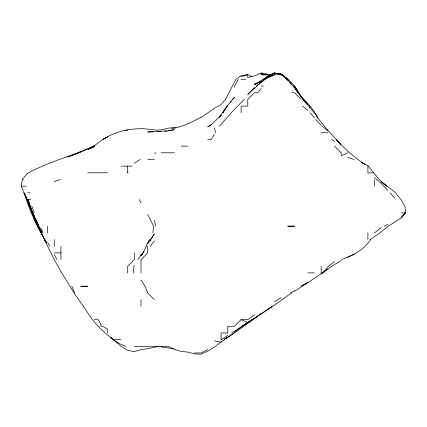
<?xml version="1.0" encoding="UTF-8"?>
<svg xmlns="http://www.w3.org/2000/svg" width="427" height="427" viewBox="0 0 427 427"><rect width="100%" height="100%" fill="white"/><g stroke="black" fill="none" stroke-linecap="round" stroke-linejoin="round"><path stroke-width="0.64" d="M133.432 272.906L133.955 266.229L134.34 265.471M152.834 232.864L153.624 226.193L147.689 214.503M27.574 173.207L22.337 179.484L21.35 186.156L31.176 212.849L37.368 226.193L46.26 242.28M146.37 246.214L142.997 252.885L141.011 255.816L143.104 252.885L141.011 255.81M149.493 239.542L145.826 246.214M143.424 252.33L144.064 251.215M149.909 241.154L150.539 240.075M238.463 79.385L234.434 86.062L234.434 87.343M150.859 239.542L154.36 233.895L147.689 243.977M214.418 134.452L211.184 139.442L207.741 139.442M227.762 105.186L222.707 112.749L227.762 105.186L234.434 97.292L232.662 99.406M137.884 259.557L141.011 254.908M219.574 126.098C227.399 116.843 235.603 107.759 244.425 99.406M227.137 106.077L219.088 117.393M230.479 102.485L231.204 101.461M150.325 246.214L154.36 240.86M222.878 112.749L224.004 111.266M261.127 88.442L257.796 92.734L254.455 92.734L247.783 99.406L247.783 106.077L241.111 106.077L241.111 112.749M219.489 116.966L221.09 115.002C216.836 119.096 213.1 124.102 207.741 126.814L211.344 124.828M370.636 239.542C363.895 249.768 352.723 255.842 341.333 259.557M367.898 166.135L368.4 166.135L379.149 179.484L386.606 186.156L381.242 181.646L395.664 192.828L401.263 200.049L404.881 206.172L405.65 212.849L401.263 217.754L405.122 212.849L401.263 217.962L388.282 226.193L379.923 232.864L370.273 239.542M254.455 314.912L247.783 319.615L241.111 319.615L234.434 326.287L227.762 326.287L227.762 332.964L221.09 332.964L221.09 339.636M254.455 87.818L247.783 94.426L254.455 88.031M27.574 173.335C44.387 164.032 63.015 158.476 80.954 151.67L78.867 152.567M254.455 88.234L256.808 86.062M256.686 86.062C261.879 81.247 267.467 76.663 274.476 74.842L268.407 77.49M265.306 78.531L267.798 76.385L274.476 72.942L279.327 74.079M256.568 86.062L264.911 79.385M374.57 232.864L381.242 227.612M341.205 260.598C327.354 268.332 315.393 278.991 301.222 286.25L307.84 282.482L294.491 291.305M327.856 269.01L321.184 274.07M161.032 346.308L168.243 346.308L174.376 349.43L181.053 351.352L187.725 352.094L194.397 353.871L201.069 354.17L207.741 351.207L214.418 346.948L227.762 337.127L224.559 339.006M255.992 317.138L241.949 326.287L254.455 318.43L272.437 306.271L267.798 309.265C276.312 304.504 283.635 298.025 291.903 292.922M261.127 314.005L267.798 309.378M334.533 261.826L328.39 266.229L322.78 272.906L321.184 272.906L321.184 266.229M241.111 326.842L234.434 331.587L252.4 319.615M281.147 297.603L274.476 301.766M257.022 316.439L258.559 315.382M259.589 314.683L261.127 313.631L241.111 328.262L227.762 337.319L224.559 339.054M201.069 117.478L214.418 108.335L221.09 104.578L225.467 99.406L235.832 79.385L241.111 75.734L247.783 74.704L251.674 76.566M227.762 337.319L234.434 332.793M231.669 332.964L234.434 331.133M221.33 339.636L227.762 335.505M134.34 163.178L140.136 159.463M290.824 292.922L294.491 290.611M265.487 79.059L267.798 77.751M90.412 148.42L94.303 146.365L88.186 149.29M207.741 349.58L201.069 352.98L194.397 352.98M384.22 226.193L387.913 224.324M347.877 257.166L354.549 253.91M201.069 117.313C191.493 121.898 182.185 127.524 171.344 128.356M78.867 152.546L94.303 145.783L102.715 139.442L107.647 136.811L103.206 139.442C114.206 131.858 127.785 128.81 141.011 128.708C147.758 128.458 154.28 130.721 161.032 129.925C165.751 128.762 170.715 127.219 175.593 127.94M276.141 73.652L274.476 72.83L267.798 75.851L270.227 75.216M260.523 81.52L254.455 84.268L261.127 81.055L254.455 84.914L267.798 76.374L274.476 72.942L276.141 73.732M347.877 152.791L341.205 155.812L341.205 152.791L334.533 146.119M88.234 149.279L94.303 146.541L67.61 157.035L78.547 152.983M76.604 153.571L78.344 152.791M154.36 153.357L155.85 152.791M54.266 181.614L60.282 179.484M241.111 76.716L247.783 74.704L247.783 77.613L254.455 75.899L261.127 73.022L267.798 74.068L267.798 75.061M158.171 346.308C150.411 348.859 142.031 348.742 134.34 351.608L127.668 350.343L120.996 346.265L110.951 337.341C114.922 341.573 120.27 344.274 125.629 346.308M125.848 130.384L127.668 129.867M168.313 130.892L174.376 129.691L167.704 130.817L147.689 131.97L153.144 131.81M267.798 74.821L272.047 74.367M164.673 131.313L167.101 131.073M373.828 172.807L367.898 173.02L367.898 165.703L361.221 162.26L362.827 163.317M157.392 131.73L161.032 131.671M241.111 79.385L245.61 79.385M261.127 86.062L263.47 86.062M291.721 92.734L294.491 92.734L301.168 99.406M302.989 99.406L307.435 104.61L302.989 99.406L295.244 88.928L298.233 92.734M321.184 132.77L327.856 132.77M181.053 146.119L187.725 146.119M161.032 152.791L174.376 152.791M147.689 159.463L154.36 159.463M120.996 166.135L132.237 166.135M87.631 172.807L107.647 172.807M22.337 179.484L23.522 179.484M21.793 186.156L26.25 186.156M27.574 192.828L30.173 192.828M28.299 199.5L30.755 199.5M401.375 212.849L405.65 212.849M54.266 252.885L60.938 252.885M307.84 272.906L314.512 272.906M94.303 319.615L98.125 319.615L100.975 324.285L100.975 326.287L102.763 326.287L107.647 329.276L107.647 332.964M114.319 339.636L120.996 339.636M134.34 346.308L160.461 346.308M262.947 73.764L261.127 73.022L261.127 74.725L267.798 74.746M274.476 72.83L274.476 74.036L281.147 74.074L287.387 79.385L284.788 77.298M274.476 74.036L275.687 74.095M278.719 74.25L281.147 74.367M261.127 74.725L265.978 74.965M173.773 348.822L161.032 346.9M276.296 73.695L274.476 73.391L267.798 76.374L263.384 79.385L267.798 76.353L274.476 73.198L281.147 74.223L288.236 79.385L294.491 85.902L301.168 96.769L314.512 113.134C322.033 124.732 331.902 134.329 340.805 144.774L336.295 139.442C344.835 149.066 354.463 157.478 365.149 164.566M277.507 73.898L278.719 74.101M214.418 340.858L221.09 342.144M347.877 157.312L353.988 159.463M241.111 319.615L247.783 322.647M127.668 172.561L128.148 172.807L127.668 172.807L127.668 166.135M114.319 340.394L113.331 339.636C103.499 332.11 94.34 323.586 87.834 312.943L83.324 306.271M331.742 139.442L334.533 141.55M302.524 106.077L307.84 110.305M282.706 75.622L283.747 76.46M322.049 126.098L327.856 130.95M281.147 75.664L281.147 74.074L287.291 79.385L293.258 86.062M374.57 177.541L381.242 183.429L387.913 190.485M281.147 74.074L288.657 81.189M147.742 292.922L154.232 299.594M315.756 119.427L321.184 125.25M292.762 86.062L294.491 87.983M390.123 192.828L394.585 197.984M289.912 82.651L291.161 84.114M310.178 112.749L314.512 117.884M299.247 94.111C306.042 101.706 313.669 108.885 317.976 118.311M299.247 94.234L301.168 96.726L294.491 86.062L298.094 92.179M294.491 87.53L298.404 92.734M309.025 106.59L309.756 107.62M83.276 306.271L74.282 293.322M74.015 292.922L61.707 272.906L54.208 259.557L40.917 232.405C33.834 219.916 29.906 206.011 24.376 192.828L29.356 204.987M141.011 279.968L145.004 286.25L147.689 292.805M47.589 242.525L49.842 246.214M46.292 242.28L44.675 239.542L46.292 242.36M54.266 254.673L56.978 259.557M43.762 237.316L37.95 226.737M139.261 199.5L141.011 202.868M34.277 212.849L31.763 206.172M74.682 292.922L71.795 286.25M38.729 226.193L41.915 232.864C37.085 221.843 31.011 211.237 28.054 199.5L32.698 212.849L38.729 226.193L35.724 219.521M32.698 212.849L34.245 216.195M40.917 228.098L43.004 232.864M37.656 226.193L35.078 219.521M27.098 199.5L29.484 206.172L27.574 200.77M34.245 217.199L34.87 218.939M154.36 220.401L155.812 226.193M214.418 127.748L215.651 132.77M374.57 179.484L374.57 186.156M367.898 232.864L367.898 239.542M147.689 246.214L147.689 252.944L141.011 259.557L141.011 272.906M141.011 299.594L141.011 306.271M134.34 252.885L134.34 259.557L127.668 266.229L127.668 272.906M60.938 246.214L60.938 259.557M54.266 239.542L54.266 246.214M47.589 226.193L47.589 232.864M221.09 115.365L220.337 116.379L221.09 115.354M267.798 76.374L265.348 78.258L267.798 76.385M94.303 145.756L93.71 146.119L94.303 145.783M87.77 286.25L80.954 286.25L87.77 286.25M294.491 226.182L287.819 226.193L294.491 226.182M281.147 74.197L274.476 73.391L281.147 74.223L287.819 79.182L281.147 74.197"/></g></svg>
